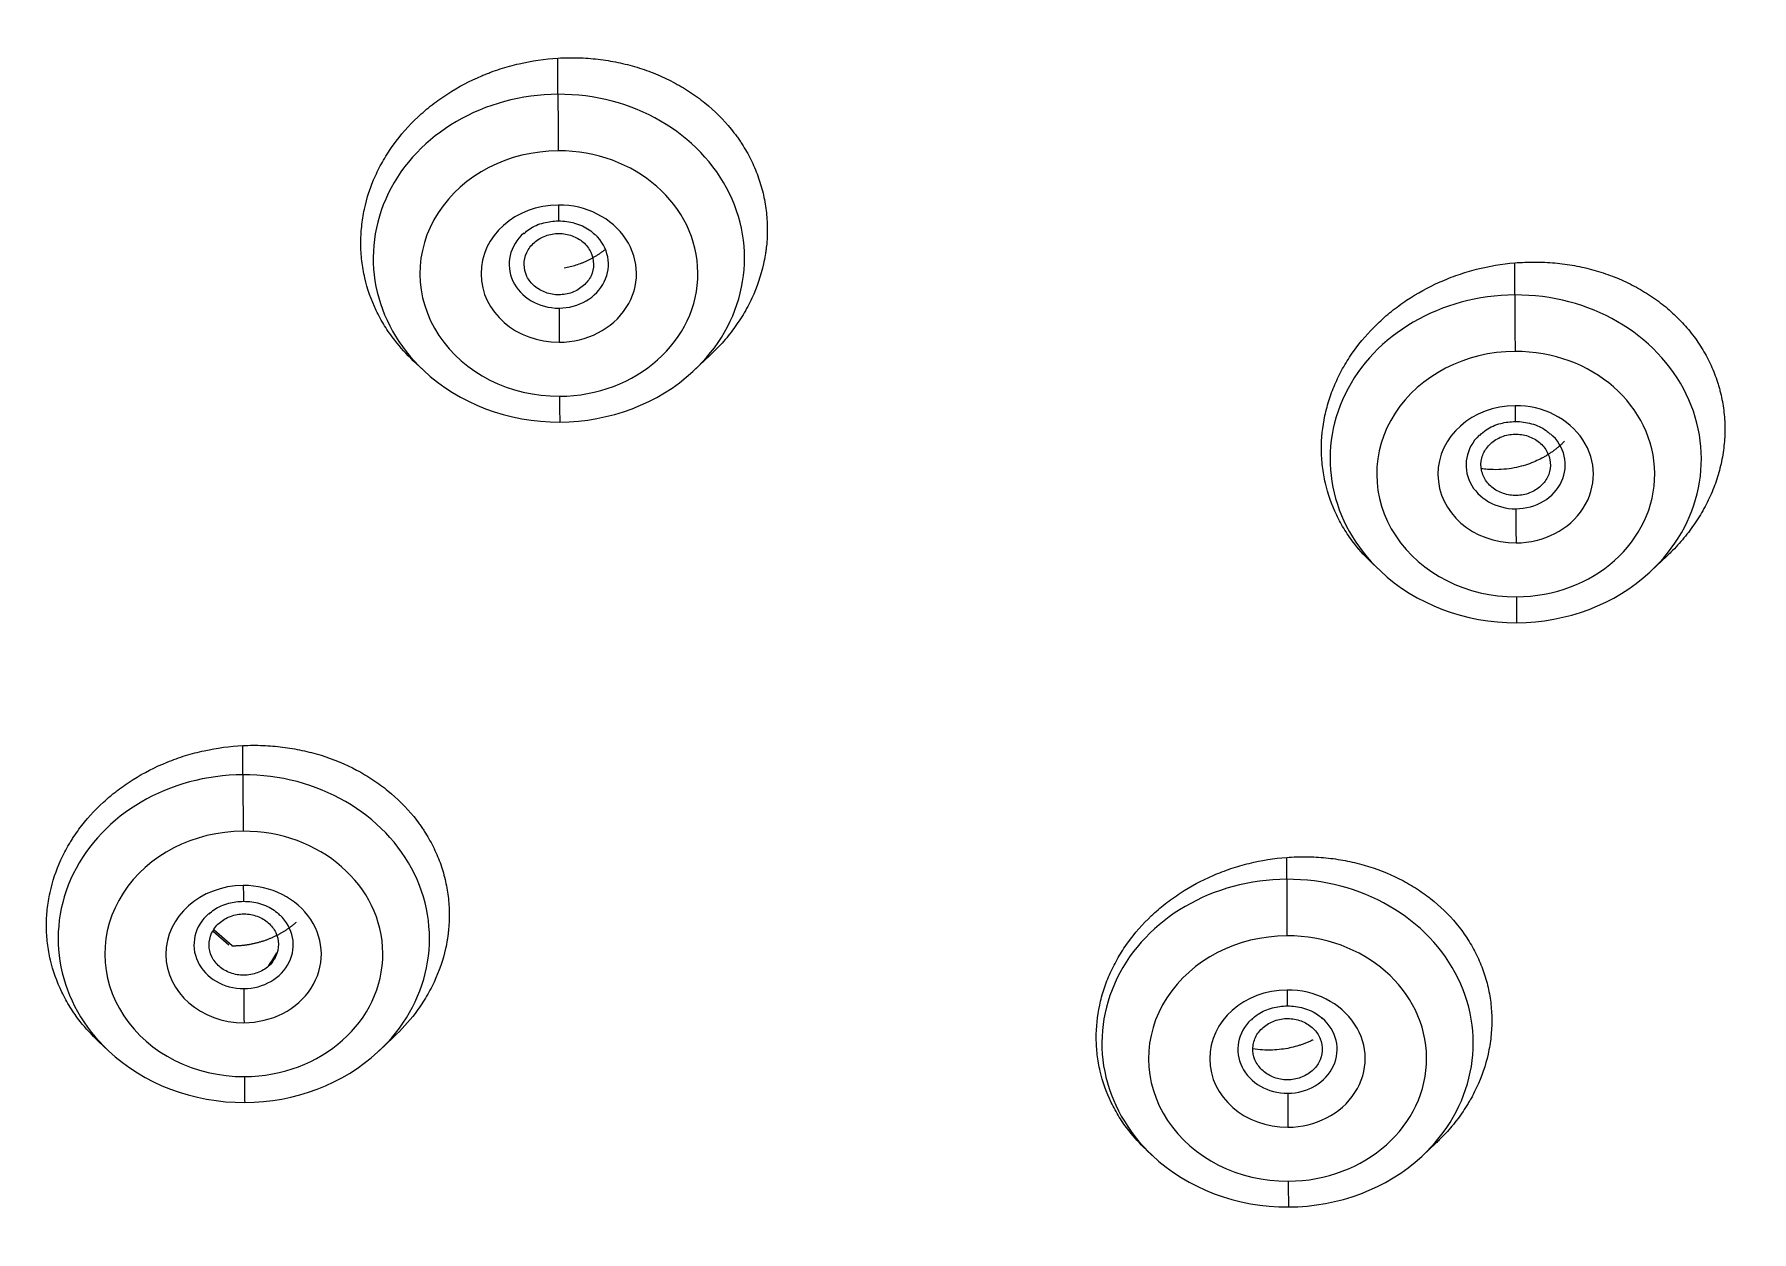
# Model space of a CAD drawing. Header units: millimetres. Extents: x 2433 to 4809, y -10272 to -6912.
# Drawn here: x 3258.18 to 3275.47, y -8405.51 to -8393.45 of the extents above; entities that cross this region are included whole.
import ezdxf

# ---------------------------------------------------------------- set-up
doc = ezdxf.new("R2010")
doc.units = ezdxf.units.MM
doc.layers.add('DIM', color=3, linetype='Continuous', lineweight=13)
doc.styles.add('ARIAL', font='arial.ttf')
doc.dimstyles.get("Standard").update_dxf_attribs({"dimtxt": 15, "dimasz": 15, "dimexe": 0.18, "dimexo": 0.0625, "dimgap": 4, "dimtad": 0, "dimtih": 1, "dimtoh": 1, "dimdec": 1, "dimdsep": 46, "dimtxsty": 'ARIAL', "dimcen": 0, "dimclrd": 3, "dimclre": 3, "dimclrt": 3, "dimadec": 0, "dimazin": 0, "dimtfac": 1, "dimtdec": 1, "dimtofl": 0, "dimtmove": 0, "dimatfit": 3, "dimfxl": 1, "dimtolj": 1, "dimtzin": 0, "dimarcsym": 0})

# ---------------------------------------------------------------- blocks, each defined once
blk = doc.blocks.new('*D43')
at = {"layer": 'Defpoints', "color": 0, "transparency": 16777216}
for p in [(3193.999, -7897.186), (3599.118, -9941.356), (3679.627, -9941.356)]:
    blk.add_point(p, dxfattribs=at)
at = {"layer": 'DIM', "color": 3, "lineweight": -2, "transparency": 16777216}
for p, q in [((3194.062, -7897.186), (3679.807, -7897.186)), ((3679.627, -7915.186), (3679.627, -8902.472)), ((3679.627, -9923.356), (3679.627, -8936.071)), ((3599.18, -9941.356), (3679.807, -9941.356))]:
    blk.add_line(p, q, dxfattribs=at)
at = {"layer": 'DIM', "color": 3, "transparency": 16777216}
for points in [[(3676.627, -7915.186), (3682.627, -7915.186), (3679.627, -7897.186)], [(3676.627, -9923.356), (3682.627, -9923.356), (3679.627, -9941.356)]]:
    blk.add_solid(points, dxfattribs=at)
at = {"layer": 'DIM', "color": 3, "transparency": 16777216, "insert": (3679.627, -8919.271), "char_height": 18, "attachment_point": 5, "style": 'ARIAL'}
blk.add_mtext('\\A1;(2280)', dxfattribs=at)

msp = doc.modelspace()

# ---------------------------------------------------------------- linework, layer by layer
at = {"linetype": 'Continuous', "lineweight": 13}
for p, q in [((3263.449, -8394.054), (3263.448, -8393.689)), ((3273.086, -8396.076), (3273.085, -8395.752)), ((3260.276, -8400.911), (3260.276, -8400.616)), ((3270.788, -8401.965), (3270.788, -8401.743)), ((3260.133, -8402.628), (3259.975, -8402.489))]:
    msp.add_line(p, q, dxfattribs=at)
at = {"linetype": 'Continuous', "lineweight": 18}
for p, q in [((3264.821, -8396.835), (3264.98, -8396.686)), ((3261.992, -8396.739), (3262.095, -8396.835)), ((3274.458, -8398.857), (3274.618, -8398.707)), ((3271.653, -8398.783), (3271.732, -8398.857)), ((3260.167, -8402.635), (3259.988, -8402.478)), ((3258.819, -8403.595), (3258.922, -8403.692)), ((3261.648, -8403.692), (3261.794, -8403.555)), ((3272.16, -8404.746), (3272.29, -8404.624)), ((3269.374, -8404.689), (3269.434, -8404.746))]:
    msp.add_line(p, q, dxfattribs=at)
at = {"linetype": 'Continuous', "lineweight": 13}
for centre, major_axis, ratio, start_param, end_param in [((3263.458, -8395.705), (-1.87, 0), 0.882948, 4.717224, 7.037094), ((3263.458, -8395.705), (-1.87, 0), 0.882948, 2.377964, 4.717224), ((3263.451, -8394.389), (0.002, -0.5), 0.00227, 3.979346, 5.201076), ((3263.458, -8395.86), (1.4, 0), 0.882948, 1.575631, 4.717224), ((3263.458, -8395.86), (1.4, 0), 0.882948, 4.717224, 7.858816), ((3263.457, -8395.861), (-0.783, 0), 0.882948, 4.717224, 7.858816), ((3263.457, -8395.861), (-0.783, 0), 0.882948, 1.575631, 4.717224), ((3263.453, -8395.029), (0.001, -0.3), 0.00227, 5.201076, 6.276176), ((3273.095, -8397.727), (-1.87, 0), 0.882948, 4.717224, 7.037094), ((3273.095, -8397.727), (-1.87, 0), 0.882948, 2.377964, 4.717224), ((3273.088, -8396.411), (0.002, -0.5), 0.00227, 3.979346, 5.201076), ((3263.461, -8396.412), (-0.001, 0.3), 0.00227, 0.828524, 2.059484), ((3273.095, -8397.881), (1.4, 0), 0.882948, 1.575631, 4.717224), ((3273.095, -8397.881), (1.4, 0), 0.882948, 4.717224, 7.858816), ((3263.465, -8396.861), (-0.002, 0.5), 0.00227, 2.059484, 3.281214), ((3273.094, -8397.883), (-0.783, 0), 0.882948, 4.717224, 7.858816), ((3273.094, -8397.883), (-0.783, 0), 0.882948, 1.575631, 4.717224), ((3273.09, -8397.051), (0.001, -0.3), 0.00227, 5.201076, 6.276176), ((3273.098, -8398.433), (-0.001, 0.3), 0.00227, 0.828524, 2.059484), ((3273.102, -8398.883), (-0.002, 0.5), 0.00227, 2.059484, 3.281214), ((3260.285, -8402.562), (-1.87, 0), 0.882948, 4.717224, 7.037094), ((3260.285, -8402.562), (-1.87, 0), 0.882948, 2.377964, 4.717224), ((3260.278, -8401.246), (0.002, -0.5), 0.00227, 3.979346, 5.201076), ((3260.285, -8402.716), (1.4, 0), 0.882948, 1.575631, 4.717224), ((3260.285, -8402.716), (1.4, 0), 0.882948, 4.717224, 7.858816), ((3260.283, -8402.718), (-0.783, 0), 0.882948, 4.717224, 7.858816), ((3260.283, -8402.718), (-0.783, 0), 0.882948, 1.575631, 4.717224), ((3260.28, -8401.886), (0.001, -0.3), 0.00227, 5.201076, 6.276176), ((3270.797, -8403.615), (-1.87, 0), 0.882948, 4.717224, 7.037094), ((3270.797, -8403.615), (-1.87, 0), 0.882948, 2.377964, 4.717224), ((3270.791, -8402.299), (0.002, -0.5), 0.00227, 3.979346, 5.201076), ((3270.797, -8403.77), (1.4, 0), 0.882948, 1.575631, 4.717224), ((3270.797, -8403.77), (1.4, 0), 0.882948, 4.717224, 7.858816), ((3260.287, -8403.268), (-0.001, 0.3), 0.00227, 0.828524, 2.059484), ((3270.796, -8403.771), (-0.783, 0), 0.882948, 4.717224, 7.858816), ((3270.796, -8403.771), (-0.783, 0), 0.882948, 1.575631, 4.717224), ((3270.792, -8402.939), (0.001, -0.3), 0.00227, 5.201076, 6.276176), ((3260.292, -8403.718), (-0.002, 0.5), 0.00227, 2.059484, 3.281214), ((3270.8, -8404.322), (-0.001, 0.3), 0.00227, 0.828524, 2.059484), ((3270.804, -8404.771), (-0.002, 0.5), 0.00227, 2.059484, 3.281214)]:
    msp.add_ellipse(centre, major_axis=major_axis, ratio=ratio, start_param=start_param, end_param=end_param, dxfattribs=at)
at = {"linetype": 'Continuous', "lineweight": 18}
for centre, major_axis, start_param, end_param in [((3263.457, -8395.767), (0.5, 0), 2.349395, 4.717224), ((3263.457, -8395.767), (0.5, 0), 4.717224, 7.03081), ((3263.458, -8395.705), (-1.87, 0), 0.753908, 1.575631), ((3263.458, -8395.705), (-1.87, 0), 1.575631, 2.377964), ((3273.094, -8397.789), (-0.5, 0), 5.53772, 7.858816), ((3273.094, -8397.789), (-0.5, 0), 1.575631, 3.936194), ((3273.095, -8397.727), (-1.87, 0), 0.753908, 1.575631), ((3273.095, -8397.727), (-1.87, 0), 1.575631, 2.377964), ((3260.283, -8402.624), (0.5, 0), 2.349395, 4.717224), ((3260.283, -8402.624), (0.5, 0), 4.717224, 7.03081), ((3270.796, -8403.678), (-0.5, 0), 5.53772, 7.858816), ((3270.796, -8403.678), (-0.5, 0), 1.575631, 3.936194), ((3260.285, -8402.562), (-1.87, 0), 0.753908, 1.575631), ((3260.285, -8402.562), (-1.87, 0), 1.575631, 2.377964), ((3270.797, -8403.615), (-1.87, 0), 0.753908, 1.575631), ((3270.797, -8403.615), (-1.87, 0), 1.575631, 2.377964)]:
    msp.add_ellipse(centre, major_axis=major_axis, ratio=0.882948, start_param=start_param, end_param=end_param, dxfattribs=at)
for points, knots in [([(3261.991, -8396.738), (3261.923, -8396.674), (3261.861, -8396.605), (3261.768, -8396.486), (3261.734, -8396.437), (3261.672, -8396.336), (3261.644, -8396.284), (3261.568, -8396.127), (3261.53, -8396.018), (3261.497, -8395.876), (3261.491, -8395.848), (3261.481, -8395.79), (3261.477, -8395.761), (3261.467, -8395.675), (3261.46, -8395.56), (3261.466, -8395.444), (3261.475, -8395.358), (3261.478, -8395.329), (3261.488, -8395.271), (3261.493, -8395.242), (3261.524, -8395.097), (3261.561, -8394.985), (3261.635, -8394.822), (3261.662, -8394.769), (3261.708, -8394.69), (3261.724, -8394.664), (3261.757, -8394.612), (3261.775, -8394.587), (3261.864, -8394.462), (3261.946, -8394.369), (3262.061, -8394.262), (3262.084, -8394.241), (3262.132, -8394.199), (3262.157, -8394.179), (3262.233, -8394.12), (3262.285, -8394.083), (3262.447, -8393.978), (3262.561, -8393.918), (3262.697, -8393.861), (3262.713, -8393.855), (3262.743, -8393.843), (3262.759, -8393.837), (3262.805, -8393.819), (3262.836, -8393.809), (3262.93, -8393.778), (3262.994, -8393.761), (3263.185, -8393.716), (3263.315, -8393.697), (3263.448, -8393.689)], [0, 0, 0, 0, 0.065619, 0.065619, 0.108091, 0.108091, 0.150563, 0.150563, 0.235506, 0.235506, 0.256742, 0.256742, 0.277978, 0.277978, 0.32045, 0.362922, 0.362922, 0.384158, 0.384158, 0.405394, 0.405394, 0.490338, 0.490338, 0.53281, 0.53281, 0.554045, 0.554045, 0.575281, 0.575281, 0.660225, 0.660225, 0.681461, 0.681461, 0.702697, 0.702697, 0.745169, 0.745169, 0.830113, 0.830113, 0.840731, 0.840731, 0.851348, 0.851348, 0.872584, 0.872584, 0.915056, 0.915056, 1, 1, 1, 1]), ([(3263.448, -8393.689), (3263.517, -8393.685), (3263.585, -8393.684), (3263.72, -8393.688), (3263.854, -8393.698), (3263.986, -8393.719), (3264.084, -8393.739), (3264.116, -8393.747), (3264.181, -8393.763), (3264.213, -8393.772), (3264.309, -8393.801), (3264.434, -8393.846), (3264.61, -8393.928), (3264.721, -8393.993), (3264.802, -8394.046), (3264.828, -8394.064), (3264.88, -8394.102), (3264.905, -8394.121), (3265.028, -8394.221), (3265.115, -8394.308), (3265.212, -8394.428), (3265.231, -8394.453), (3265.258, -8394.49), (3265.267, -8394.503), (3265.285, -8394.528), (3265.327, -8394.592), (3265.394, -8394.71), (3265.441, -8394.82), (3265.482, -8394.933), (3265.5, -8394.99), (3265.528, -8395.108), (3265.549, -8395.225), (3265.56, -8395.404), (3265.555, -8395.523), (3265.547, -8395.598), (3265.545, -8395.613), (3265.541, -8395.644), (3265.538, -8395.659), (3265.531, -8395.704), (3265.525, -8395.733), (3265.492, -8395.882), (3265.453, -8395.997), (3265.388, -8396.137), (3265.374, -8396.165), (3265.345, -8396.221), (3265.329, -8396.248), (3265.28, -8396.329), (3265.21, -8396.434), (3265.097, -8396.57), (3265.016, -8396.651), (3264.98, -8396.686)], [0, 0, 0, 0, 0.042066, 0.042066, 0.084133, 0.126199, 0.126199, 0.147232, 0.147232, 0.168265, 0.168265, 0.210331, 0.252398, 0.294464, 0.294464, 0.315497, 0.315497, 0.33653, 0.33653, 0.420663, 0.420663, 0.441696, 0.441696, 0.452213, 0.452213, 0.462729, 0.504796, 0.546862, 0.546862, 0.588928, 0.588928, 0.630994, 0.673061, 0.715127, 0.715127, 0.725644, 0.725644, 0.73616, 0.73616, 0.757193, 0.757193, 0.841326, 0.841326, 0.862359, 0.862359, 0.883392, 0.883392, 0.925459, 0.967525, 1, 1, 1, 1]), ([(3263.109, -8395.459), (3263.124, -8395.441), (3263.176, -8395.394), (3263.3, -8395.344), (3263.402, -8395.33), (3263.454, -8395.329)], [0, 0, 0, 0, 0.206446, 0.623832, 1, 1, 1, 1]), ([(3263.454, -8395.329), (3263.512, -8395.33), (3263.62, -8395.345), (3263.75, -8395.401), (3263.802, -8395.452), (3263.818, -8395.471)], [0, 0, 0, 0, 0.388964, 0.792604, 1, 1, 1, 1]), ([(3263.925, -8395.618), (3263.924, -8395.618), (3263.92, -8395.622), (3263.911, -8395.629), (3263.9, -8395.638), (3263.887, -8395.646), (3263.875, -8395.655), (3263.863, -8395.663), (3263.85, -8395.672), (3263.837, -8395.68), (3263.824, -8395.688), (3263.811, -8395.696), (3263.798, -8395.703), (3263.784, -8395.711), (3263.771, -8395.718), (3263.757, -8395.725), (3263.743, -8395.732), (3263.729, -8395.738), (3263.714, -8395.745), (3263.7, -8395.751), (3263.654, -8395.769), (3263.592, -8395.79), (3263.533, -8395.803), (3263.513, -8395.807)], [0, 0, 0, 0, 0.005607, 0.038721, 0.071939, 0.105255, 0.138663, 0.172157, 0.205731, 0.239378, 0.273094, 0.306873, 0.340709, 0.374597, 0.408531, 0.442507, 0.476521, 0.510567, 0.544641, 0.57874, 0.61286, 0.868876, 1, 1, 1, 1]), ([(3271.652, -8398.782), (3271.587, -8398.721), (3271.528, -8398.656), (3271.438, -8398.541), (3271.405, -8398.494), (3271.359, -8398.42), (3271.344, -8398.395), (3271.317, -8398.344), (3271.304, -8398.319), (3271.242, -8398.19), (3271.204, -8398.083), (3271.172, -8397.944), (3271.166, -8397.916), (3271.157, -8397.86), (3271.152, -8397.832), (3271.142, -8397.747), (3271.139, -8397.69), (3271.138, -8397.52), (3271.149, -8397.406), (3271.18, -8397.263), (3271.187, -8397.234), (3271.202, -8397.178), (3271.21, -8397.15), (3271.237, -8397.067), (3271.28, -8396.957), (3271.333, -8396.851), (3271.378, -8396.773), (3271.394, -8396.747), (3271.426, -8396.696), (3271.443, -8396.67), (3271.532, -8396.546), (3271.612, -8396.453), (3271.746, -8396.324), (3271.793, -8396.282), (3271.868, -8396.222), (3271.893, -8396.203), (3271.944, -8396.165), (3271.97, -8396.147), (3272.102, -8396.059), (3272.214, -8395.997), (3272.362, -8395.932), (3272.392, -8395.919), (3272.453, -8395.895), (3272.484, -8395.884), (3272.576, -8395.852), (3272.638, -8395.833), (3272.827, -8395.785), (3272.955, -8395.763), (3273.085, -8395.752)], [0, 0, 0, 0, 0.064148, 0.064148, 0.106687, 0.106687, 0.127957, 0.127957, 0.149226, 0.149226, 0.234303, 0.234303, 0.255573, 0.255573, 0.276842, 0.276842, 0.319381, 0.319381, 0.404458, 0.404458, 0.425727, 0.425727, 0.446997, 0.446997, 0.489536, 0.532074, 0.532074, 0.553344, 0.553344, 0.574613, 0.574613, 0.65969, 0.65969, 0.702229, 0.702229, 0.723498, 0.723498, 0.744768, 0.744768, 0.829845, 0.829845, 0.851115, 0.851115, 0.872384, 0.872384, 0.914923, 0.914923, 1, 1, 1, 1]), ([(3273.085, -8395.752), (3273.154, -8395.747), (3273.221, -8395.744), (3273.356, -8395.744), (3273.49, -8395.751), (3273.622, -8395.769), (3273.72, -8395.786), (3273.753, -8395.793), (3273.818, -8395.808), (3273.85, -8395.816), (3273.946, -8395.843), (3274.07, -8395.884), (3274.248, -8395.962), (3274.359, -8396.025), (3274.44, -8396.076), (3274.467, -8396.093), (3274.519, -8396.13), (3274.544, -8396.149), (3274.618, -8396.206), (3274.711, -8396.288), (3274.795, -8396.378), (3274.853, -8396.448), (3274.872, -8396.472), (3274.909, -8396.521), (3274.926, -8396.546), (3274.976, -8396.622), (3275.037, -8396.726), (3275.084, -8396.835), (3275.115, -8396.919), (3275.13, -8396.962), (3275.142, -8397.005), (3275.15, -8397.034), (3275.154, -8397.048), (3275.172, -8397.121), (3275.193, -8397.238), (3275.205, -8397.416), (3275.199, -8397.536), (3275.189, -8397.626), (3275.185, -8397.657), (3275.175, -8397.717), (3275.169, -8397.747), (3275.149, -8397.836), (3275.116, -8397.953), (3275.07, -8398.068), (3275.031, -8398.152), (3275.017, -8398.181), (3274.987, -8398.236), (3274.971, -8398.264), (3274.922, -8398.345), (3274.851, -8398.451), (3274.769, -8398.55), (3274.704, -8398.621), (3274.67, -8398.657), (3274.634, -8398.691), (3274.621, -8398.704), (3274.619, -8398.705), (3274.618, -8398.707)], [0, 0, 0, 0, 0.042048, 0.042048, 0.084095, 0.126143, 0.126143, 0.147167, 0.147167, 0.168191, 0.168191, 0.210239, 0.252286, 0.294334, 0.294334, 0.315358, 0.315358, 0.336382, 0.336382, 0.37843, 0.420477, 0.420477, 0.441501, 0.441501, 0.462525, 0.462525, 0.504573, 0.54662, 0.54662, 0.567644, 0.578156, 0.578156, 0.588668, 0.588668, 0.630716, 0.672764, 0.714811, 0.714811, 0.735835, 0.735835, 0.756859, 0.756859, 0.798907, 0.840954, 0.840954, 0.861978, 0.861978, 0.883002, 0.883002, 0.92505, 0.967098, 0.967098, 0.988122, 0.998633, 0.998633, 1, 1, 1, 1]), ([(3272.732, -8397.493), (3272.751, -8397.471), (3272.808, -8397.419), (3272.937, -8397.365), (3273.039, -8397.352), (3273.091, -8397.351)], [0, 0, 0, 0, 0.24821, 0.643629, 1, 1, 1, 1]), ([(3273.091, -8397.351), (3273.149, -8397.351), (3273.257, -8397.367), (3273.381, -8397.419), (3273.429, -8397.466), (3273.441, -8397.48)], [0, 0, 0, 0, 0.410705, 0.836907, 1, 1, 1, 1]), ([(3273.587, -8397.548), (3273.585, -8397.55), (3273.58, -8397.556), (3273.57, -8397.566), (3273.558, -8397.578), (3273.545, -8397.589), (3273.533, -8397.601), (3273.52, -8397.612), (3273.506, -8397.623), (3273.493, -8397.634), (3273.479, -8397.645), (3273.464, -8397.655), (3273.45, -8397.665), (3273.435, -8397.675), (3273.42, -8397.685), (3273.405, -8397.695), (3273.389, -8397.704), (3273.374, -8397.713), (3273.341, -8397.73), (3273.289, -8397.755), (3273.212, -8397.785), (3273.124, -8397.81), (3273.027, -8397.829), (3272.921, -8397.838), (3272.828, -8397.836), (3272.77, -8397.829), (3272.75, -8397.827)], [0, 0, 0, 0, 0.008765, 0.027942, 0.047205, 0.066548, 0.085967, 0.105459, 0.125019, 0.144643, 0.164327, 0.184068, 0.203862, 0.223705, 0.243594, 0.263527, 0.2835, 0.303512, 0.323558, 0.403917, 0.493994, 0.593032, 0.69977, 0.813455, 0.934832, 1, 1, 1, 1]), ([(3258.818, -8403.594), (3258.752, -8403.532), (3258.692, -8403.467), (3258.62, -8403.374), (3258.602, -8403.35), (3258.568, -8403.302), (3258.552, -8403.278), (3258.505, -8403.203), (3258.477, -8403.152), (3258.402, -8402.996), (3258.364, -8402.889), (3258.331, -8402.75), (3258.325, -8402.722), (3258.315, -8402.665), (3258.311, -8402.637), (3258.301, -8402.552), (3258.294, -8402.439), (3258.299, -8402.325), (3258.308, -8402.24), (3258.312, -8402.212), (3258.321, -8402.155), (3258.327, -8402.126), (3258.358, -8401.984), (3258.395, -8401.875), (3258.468, -8401.715), (3258.495, -8401.662), (3258.533, -8401.598), (3258.541, -8401.585), (3258.557, -8401.56), (3258.565, -8401.547), (3258.59, -8401.509), (3258.607, -8401.484), (3258.697, -8401.362), (3258.779, -8401.272), (3258.893, -8401.167), (3258.928, -8401.136), (3258.964, -8401.106), (3258.989, -8401.086), (3259.002, -8401.076), (3259.065, -8401.028), (3259.117, -8400.992), (3259.278, -8400.891), (3259.392, -8400.833), (3259.543, -8400.771), (3259.574, -8400.76), (3259.635, -8400.738), (3259.666, -8400.727), (3259.76, -8400.698), (3259.823, -8400.682), (3260.014, -8400.64), (3260.143, -8400.623), (3260.276, -8400.616)], [0, 0, 0, 0, 0.06389, 0.06389, 0.085165, 0.085165, 0.10644, 0.10644, 0.148991, 0.148991, 0.234092, 0.234092, 0.255367, 0.255367, 0.276642, 0.276642, 0.319192, 0.361743, 0.361743, 0.383018, 0.383018, 0.404293, 0.404293, 0.489394, 0.489394, 0.531945, 0.531945, 0.542582, 0.542582, 0.55322, 0.55322, 0.574495, 0.574495, 0.659596, 0.659596, 0.680871, 0.691509, 0.691509, 0.702147, 0.702147, 0.744697, 0.744697, 0.829798, 0.829798, 0.851073, 0.851073, 0.872349, 0.872349, 0.914899, 0.914899, 1, 1, 1, 1]), ([(3260.276, -8400.616), (3260.343, -8400.613), (3260.411, -8400.613), (3260.544, -8400.618), (3260.676, -8400.629), (3260.806, -8400.651), (3260.903, -8400.672), (3260.935, -8400.679), (3260.999, -8400.696), (3261.031, -8400.705), (3261.189, -8400.754), (3261.308, -8400.804), (3261.477, -8400.893), (3261.532, -8400.926), (3261.611, -8400.978), (3261.637, -8400.997), (3261.688, -8401.034), (3261.713, -8401.053), (3261.833, -8401.151), (3261.92, -8401.238), (3262.015, -8401.355), (3262.034, -8401.379), (3262.06, -8401.416), (3262.069, -8401.429), (3262.086, -8401.454), (3262.128, -8401.516), (3262.194, -8401.633), (3262.264, -8401.794), (3262.298, -8401.907), (3262.325, -8402.022), (3262.336, -8402.079), (3262.35, -8402.195), (3262.358, -8402.311), (3262.352, -8402.428), (3262.344, -8402.501), (3262.342, -8402.516), (3262.338, -8402.545), (3262.336, -8402.56), (3262.329, -8402.604), (3262.323, -8402.633), (3262.291, -8402.778), (3262.252, -8402.89), (3262.188, -8403.027), (3262.174, -8403.054), (3262.146, -8403.108), (3262.13, -8403.135), (3262.082, -8403.214), (3262.048, -8403.265), (3261.946, -8403.4), (3261.874, -8403.479), (3261.794, -8403.554)], [0, 0, 0, 0, 0.042167, 0.042167, 0.084333, 0.1265, 0.1265, 0.147583, 0.147583, 0.168666, 0.168666, 0.252999, 0.252999, 0.295166, 0.295166, 0.316249, 0.316249, 0.337332, 0.337332, 0.421665, 0.421665, 0.442748, 0.442748, 0.45329, 0.45329, 0.463832, 0.505998, 0.548165, 0.590331, 0.590331, 0.632498, 0.632498, 0.674664, 0.716831, 0.716831, 0.727372, 0.727372, 0.737914, 0.737914, 0.758997, 0.758997, 0.84333, 0.84333, 0.864414, 0.864414, 0.885497, 0.885497, 0.927663, 0.927663, 1, 1, 1, 1]), ([(3269.373, -8404.688), (3269.31, -8404.629), (3269.253, -8404.566), (3269.165, -8404.455), (3269.133, -8404.408), (3269.087, -8404.336), (3269.073, -8404.311), (3269.046, -8404.262), (3269.033, -8404.237), (3268.972, -8404.111), (3268.935, -8404.006), (3268.903, -8403.871), (3268.898, -8403.843), (3268.888, -8403.788), (3268.884, -8403.761), (3268.874, -8403.678), (3268.871, -8403.622), (3268.869, -8403.456), (3268.881, -8403.345), (3268.911, -8403.205), (3268.917, -8403.178), (3268.932, -8403.123), (3268.941, -8403.095), (3268.967, -8403.014), (3269.009, -8402.908), (3269.062, -8402.804), (3269.106, -8402.728), (3269.121, -8402.703), (3269.153, -8402.653), (3269.17, -8402.628), (3269.257, -8402.507), (3269.336, -8402.417), (3269.469, -8402.291), (3269.515, -8402.251), (3269.588, -8402.193), (3269.613, -8402.174), (3269.664, -8402.138), (3269.69, -8402.12), (3269.82, -8402.035), (3269.93, -8401.976), (3270.076, -8401.913), (3270.106, -8401.901), (3270.166, -8401.878), (3270.196, -8401.867), (3270.287, -8401.836), (3270.348, -8401.819), (3270.533, -8401.773), (3270.659, -8401.753), (3270.788, -8401.743)], [0, 0, 0, 0, 0.063252, 0.063252, 0.105831, 0.105831, 0.127121, 0.127121, 0.148411, 0.148411, 0.23357, 0.23357, 0.254859, 0.254859, 0.276149, 0.276149, 0.318729, 0.318729, 0.403888, 0.403888, 0.425177, 0.425177, 0.446467, 0.446467, 0.489046, 0.531626, 0.531626, 0.552916, 0.552916, 0.574205, 0.574205, 0.659364, 0.659364, 0.701944, 0.701944, 0.723233, 0.723233, 0.744523, 0.744523, 0.829682, 0.829682, 0.850972, 0.850972, 0.872262, 0.872262, 0.914841, 0.914841, 1, 1, 1, 1]), ([(3270.788, -8401.743), (3270.855, -8401.738), (3270.921, -8401.736), (3271.053, -8401.738), (3271.184, -8401.745), (3271.313, -8401.763), (3271.409, -8401.782), (3271.441, -8401.788), (3271.504, -8401.803), (3271.536, -8401.812), (3271.692, -8401.856), (3271.81, -8401.903), (3271.978, -8401.987), (3272.033, -8402.018), (3272.112, -8402.068), (3272.138, -8402.086), (3272.188, -8402.122), (3272.213, -8402.14), (3272.333, -8402.235), (3272.419, -8402.318), (3272.515, -8402.433), (3272.533, -8402.457), (3272.569, -8402.505), (3272.586, -8402.529), (3272.634, -8402.603), (3272.693, -8402.705), (3272.74, -8402.811), (3272.77, -8402.892), (3272.779, -8402.92), (3272.796, -8402.976), (3272.804, -8403.004), (3272.825, -8403.089), (3272.846, -8403.203), (3272.857, -8403.376), (3272.851, -8403.492), (3272.842, -8403.58), (3272.838, -8403.609), (3272.828, -8403.668), (3272.823, -8403.697), (3272.791, -8403.841), (3272.752, -8403.953), (3272.688, -8404.09), (3272.674, -8404.118), (3272.653, -8404.158), (3272.645, -8404.172), (3272.63, -8404.198), (3272.591, -8404.265), (3272.513, -8404.38), (3272.433, -8404.476), (3272.369, -8404.545), (3272.347, -8404.568), (3272.313, -8404.601), (3272.302, -8404.613), (3272.29, -8404.624)], [0, 0, 0, 0, 0.042103, 0.042103, 0.084205, 0.126308, 0.126308, 0.147359, 0.147359, 0.16841, 0.16841, 0.252616, 0.252616, 0.294718, 0.294718, 0.31577, 0.31577, 0.336821, 0.336821, 0.421026, 0.421026, 0.442077, 0.442077, 0.463129, 0.463129, 0.505231, 0.547334, 0.547334, 0.568385, 0.568385, 0.589436, 0.589436, 0.631539, 0.673642, 0.715744, 0.715744, 0.736796, 0.736796, 0.757847, 0.757847, 0.842052, 0.842052, 0.863103, 0.863103, 0.873629, 0.873629, 0.884155, 0.926257, 0.96836, 0.96836, 0.989411, 0.989411, 1, 1, 1, 1]), ([(3259.936, -8402.315), (3259.951, -8402.298), (3260.003, -8402.251), (3260.127, -8402.2), (3260.229, -8402.187), (3260.281, -8402.186)], [0, 0, 0, 0, 0.206446, 0.623832, 1, 1, 1, 1]), ([(3260.281, -8402.186), (3260.339, -8402.186), (3260.447, -8402.201), (3260.577, -8402.258), (3260.629, -8402.308), (3260.645, -8402.328)], [0, 0, 0, 0, 0.388964, 0.792604, 1, 1, 1, 1]), ([(3260.811, -8402.399), (3260.808, -8402.402), (3260.801, -8402.407), (3260.791, -8402.416), (3260.781, -8402.424), (3260.771, -8402.432), (3260.761, -8402.44), (3260.75, -8402.448), (3260.74, -8402.456), (3260.729, -8402.464), (3260.717, -8402.471), (3260.706, -8402.479), (3260.694, -8402.487), (3260.683, -8402.494), (3260.671, -8402.501), (3260.659, -8402.508), (3260.646, -8402.515), (3260.634, -8402.522), (3260.621, -8402.529), (3260.608, -8402.535), (3260.595, -8402.541), (3260.582, -8402.548), (3260.569, -8402.554), (3260.555, -8402.559), (3260.541, -8402.565), (3260.527, -8402.57), (3260.513, -8402.576), (3260.499, -8402.581), (3260.485, -8402.586), (3260.47, -8402.59), (3260.455, -8402.595), (3260.441, -8402.599), (3260.426, -8402.603), (3260.411, -8402.607), (3260.396, -8402.611), (3260.38, -8402.614), (3260.365, -8402.617), (3260.35, -8402.62), (3260.334, -8402.623), (3260.319, -8402.626), (3260.303, -8402.628), (3260.287, -8402.63), (3260.271, -8402.632), (3260.256, -8402.633), (3260.24, -8402.635), (3260.224, -8402.636), (3260.208, -8402.636), (3260.188, -8402.637), (3260.174, -8402.637), (3260.164, -8402.637)], [0, 0, 0, 0, 0.018753, 0.037636, 0.056645, 0.075778, 0.095031, 0.114402, 0.133888, 0.153486, 0.173195, 0.19301, 0.212931, 0.232955, 0.25308, 0.273304, 0.293626, 0.314043, 0.334554, 0.355159, 0.375856, 0.396645, 0.417524, 0.438494, 0.459554, 0.480704, 0.501941, 0.523261, 0.544661, 0.566137, 0.587684, 0.609298, 0.630977, 0.652715, 0.674509, 0.696355, 0.718249, 0.740188, 0.762167, 0.784183, 0.806234, 0.828315, 0.850423, 0.872555, 0.894708, 0.91688, 0.939068, 0.961269, 1, 1, 1, 1]), ([(3270.434, -8403.382), (3270.453, -8403.359), (3270.51, -8403.308), (3270.639, -8403.254), (3270.742, -8403.24), (3270.794, -8403.239)], [0, 0, 0, 0, 0.24821, 0.643629, 1, 1, 1, 1]), ([(3270.794, -8403.239), (3270.851, -8403.24), (3270.959, -8403.255), (3271.084, -8403.308), (3271.131, -8403.354), (3271.143, -8403.368)], [0, 0, 0, 0, 0.410705, 0.836907, 1, 1, 1, 1]), ([(3271.056, -8403.581), (3271.052, -8403.583), (3271.043, -8403.587), (3271.028, -8403.594), (3271.012, -8403.602), (3270.995, -8403.609), (3270.978, -8403.616), (3270.961, -8403.622), (3270.944, -8403.628), (3270.926, -8403.634), (3270.909, -8403.64), (3270.873, -8403.651), (3270.816, -8403.665), (3270.734, -8403.679), (3270.642, -8403.686), (3270.545, -8403.686), (3270.48, -8403.678), (3270.448, -8403.673)], [0, 0, 0, 0, 0.021787, 0.050929, 0.080155, 0.109459, 0.138836, 0.168281, 0.197791, 0.227361, 0.256987, 0.286666, 0.405634, 0.538991, 0.685614, 0.843637, 1, 1, 1, 1])]:
    msp.add_open_spline(points, degree=3, knots=knots, dxfattribs=at)
for points in [[(3263.134, -8395.649), (3263.152, -8395.611), (3263.205, -8395.542), (3263.322, -8395.471), (3263.458, -8395.449), (3263.594, -8395.472), (3263.709, -8395.539), (3263.788, -8395.64), (3263.815, -8395.765), (3263.799, -8395.847), (3263.782, -8395.883)], [(3263.782, -8395.883), (3263.765, -8395.918), (3263.713, -8395.986), (3263.594, -8396.059), (3263.458, -8396.082), (3263.322, -8396.059), (3263.207, -8395.992), (3263.128, -8395.892), (3263.1, -8395.769), (3263.116, -8395.687), (3263.134, -8395.649)], [(3272.753, -8397.72), (3272.763, -8397.68), (3272.803, -8397.604), (3272.905, -8397.518), (3273.035, -8397.475), (3273.173, -8397.478), (3273.299, -8397.527), (3273.396, -8397.615), (3273.447, -8397.734), (3273.446, -8397.817), (3273.436, -8397.855)], [(3273.436, -8397.855), (3273.427, -8397.893), (3273.388, -8397.968), (3273.285, -8398.057), (3273.155, -8398.1), (3273.017, -8398.097), (3272.89, -8398.048), (3272.793, -8397.961), (3272.742, -8397.844), (3272.743, -8397.76), (3272.753, -8397.72)], [(3260.037, -8402.405), (3260.069, -8402.376), (3260.149, -8402.33), (3260.287, -8402.305), (3260.423, -8402.33), (3260.538, -8402.397), (3260.615, -8402.498), (3260.644, -8402.618), (3260.615, -8402.743), (3260.565, -8402.812), (3260.534, -8402.84)], [(3260.534, -8402.84), (3260.503, -8402.867), (3260.425, -8402.912), (3260.284, -8402.94), (3260.148, -8402.915), (3260.033, -8402.848), (3259.955, -8402.747), (3259.925, -8402.627), (3259.953, -8402.505), (3260.004, -8402.434), (3260.037, -8402.405)], [(3270.481, -8403.543), (3270.501, -8403.506), (3270.559, -8403.44), (3270.68, -8403.376), (3270.818, -8403.36), (3270.952, -8403.39), (3271.062, -8403.463), (3271.135, -8403.567), (3271.154, -8403.693), (3271.132, -8403.774), (3271.113, -8403.809)], [(3271.113, -8403.809), (3271.095, -8403.844), (3271.037, -8403.909), (3270.915, -8403.976), (3270.777, -8403.992), (3270.643, -8403.962), (3270.532, -8403.889), (3270.46, -8403.785), (3270.439, -8403.662), (3270.461, -8403.58), (3270.481, -8403.543)]]:
    msp.add_open_spline(points, degree=3, dxfattribs=at)
at = {"linetype": 'Continuous', "lineweight": 13}
msp.add_open_spline([(3260.534, -8402.84), (3260.562, -8402.795), (3260.59, -8402.751), (3260.618, -8402.706)], degree=3, dxfattribs=at)

# ---------------------------------------------------------------- dimensions: what is measured, and where the dimension line sits
at = {"layer": 'DIM', "color": 3}
dim = msp.add_linear_dim(base=(3679.627, -9941.356), p1=(3193.999, -7897.186), p2=(3599.118, -9941.356), angle=90, text='(2280)', dimstyle='Standard', override={"dimtxt": 18, "dimasz": 18, "dimgap": 5}, dxfattribs=at)
dim.commit()
dim.dimension.update_dxf_attribs({"geometry": '*D43', "text_midpoint": (3679.627, -8919.271)})

doc.saveas('drawing.dxf')
